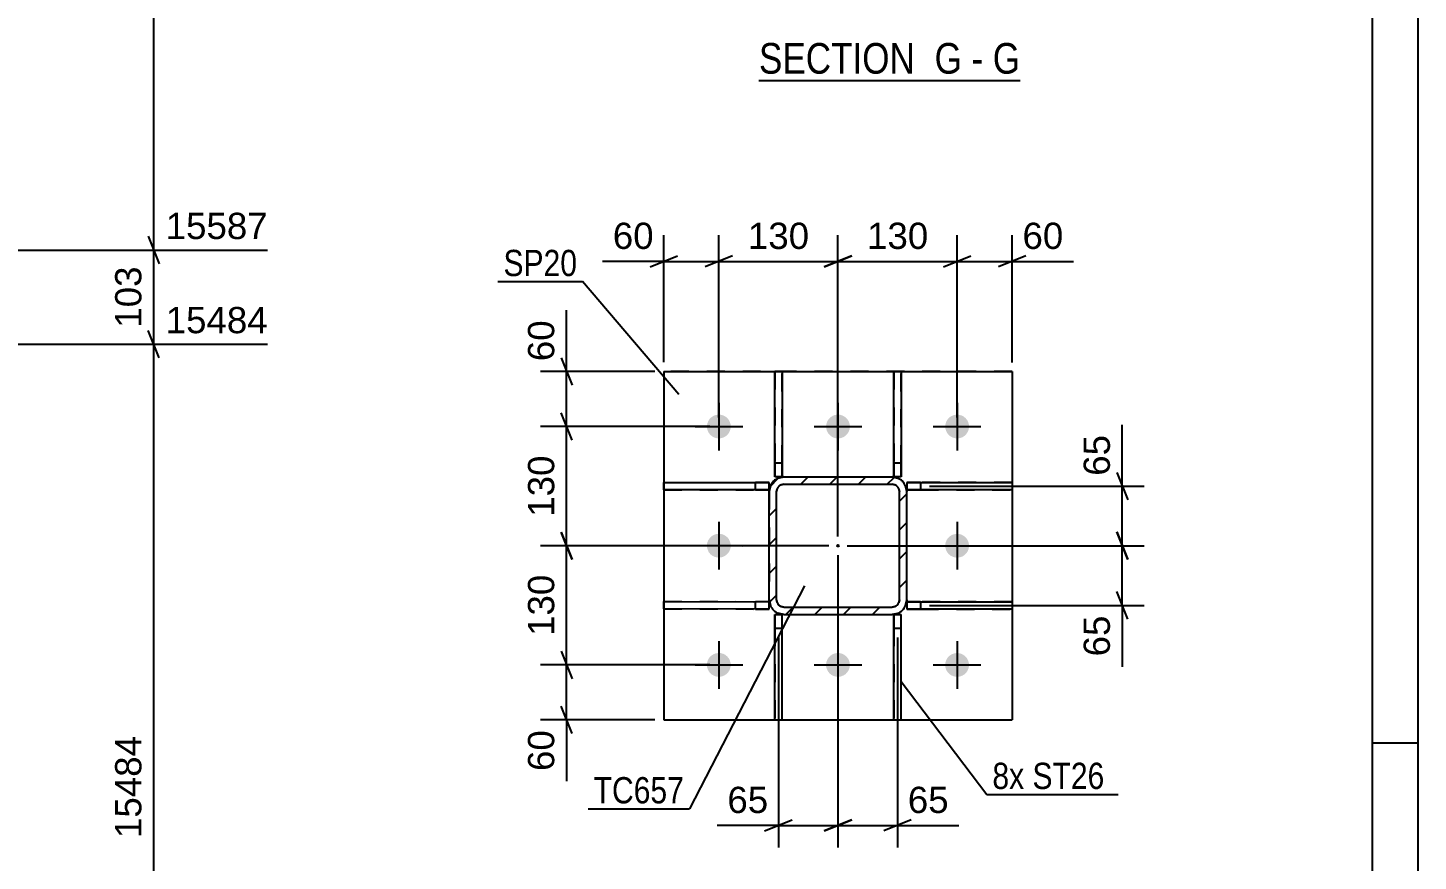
# Model space of a CAD drawing. Header units: millimetres. Extents: x -213 to 628, y -245 to 349.
# Drawn here: x 476.3 to 628, y 40.2 to 131.1 of the extents above; entities that cross this region are included whole.
import ezdxf

# ---------------------------------------------------------------- set-up
doc = ezdxf.new("R2010")
doc.units = ezdxf.units.MM
doc.linetypes.add('DXK_LINE_DOT2', pattern=[3.9198, 1.9599, -1.9599])
doc.linetypes.add('DXK_LINE_DOT3', pattern=[5.9187, 2.979, -0.9799, 0.9799, -0.9799])
doc.styles.add('Arial', font='arial.ttf', dxfattribs={"height": 0.2})
doc.styles.add('Arial Narrow', font='ARIALN.TTF', dxfattribs={"height": 0.2})

# ---------------------------------------------------------------- blocks, each defined once
blk = doc.blocks.new('Unknown-339279055-1134')
at = {"color": 5, "linetype": 'Continuous'}
for p, q in [((627.99, -244.93), (627.99, 349.07)), ((622.99, -239.93), (622.99, 344.07)), ((627.99, 53.07), (622.99, 53.07))]:
    blk.add_line(p, q, dxfattribs=at)
blk = doc.blocks.new('Unknown-339279055-24 - 26153')
at = {"color": 6, "linetype": 'Continuous'}
blk.add_line((556.06, 125.36), (584.56, 125.36), dxfattribs=at)
at = {"color": 0, "linetype": 'Continuous'}
for points in [[(574.17, 126.11), (574.17, 129.61), (556.06, 129.61), (556.06, 126.11)], [(578.2, 126.11), (578.2, 129.61), (575.22, 129.61), (575.22, 126.11)], [(580.52, 126.11), (580.52, 129.61), (579.25, 129.61), (579.25, 126.11)], [(584.56, 126.11), (584.56, 129.61), (581.57, 129.61), (581.57, 126.11)]]:
    blk.add_wipeout(points, dxfattribs=at)
at = {"color": 7, "linetype": 'Continuous', "style": 'Arial Narrow'}
for s, p in [('SECTION ', (556.06, 126.11)), ('G', (575.22, 126.11)), ('G', (581.57, 126.11)), ('-', (579.25, 126.11))]:
    blk.add_text(s, height=3.34, dxfattribs=at).set_placement(p)
blk = doc.blocks.new('Part-339279055-26625 - 26535')
at = {"color": 2, "linetype": 'Continuous'}
for p, q in [((557.78, 55.62), (557.78, 67.12)), ((557.78, 67.12), (558.58, 67.12)), ((557.78, 67.12), (558.58, 67.12)), ((558.58, 55.62), (558.58, 67.12)), ((557.78, 55.62), (558.58, 55.62))]:
    blk.add_line(p, q, dxfattribs=at)
at = {"color": 7, "linetype": 'DXK_LINE_DOT2'}
for p, q in [((557.78, 67.12), (557.78, 67.12)), ((557.78, 67.12), (557.78, 65.62)), ((558.58, 67.12), (558.58, 67.12)), ((558.58, 65.62), (558.58, 67.12)), ((557.78, 65.62), (557.78, 55.62)), ((557.78, 65.62), (558.58, 65.62)), ((558.58, 55.62), (558.58, 65.62))]:
    blk.add_line(p, q, dxfattribs=at)
blk = doc.blocks.new('Part-339279055-26627 - 26535')
at = {"color": 2, "linetype": 'Continuous'}
for p, q in [((558.58, 93.62), (557.78, 93.62)), ((557.78, 82.12), (557.78, 93.62)), ((558.58, 93.62), (558.58, 82.12)), ((558.58, 82.12), (557.78, 82.12))]:
    blk.add_line(p, q, dxfattribs=at)
at = {"color": 7, "linetype": 'DXK_LINE_DOT2'}
for p, q in [((557.78, 93.62), (557.78, 83.62)), ((558.58, 83.62), (558.58, 93.62)), ((558.58, 83.62), (557.78, 83.62)), ((557.78, 83.62), (557.78, 82.12)), ((558.58, 82.12), (558.58, 83.62)), ((558.58, 82.12), (557.78, 82.12)), ((557.78, 82.12), (557.78, 82.12)), ((558.58, 82.12), (558.58, 82.12))]:
    blk.add_line(p, q, dxfattribs=at)
blk = doc.blocks.new('Part-339279055-26538 - 26535')
at = {"linetype": 'Continuous'}
h = blk.add_hatch(dxfattribs=at)
h.set_pattern_fill('', scale=0.7, style=0, pattern_type=0)
h.set_pattern_definition([(45, (558.1693, 82.0003), (-1.57154, 1.57154), [])])
h.paths.add_polyline_path([(558.78, 82.12), (558.17, 82), (557.65, 81.65), (557.3, 81.13), (557.18, 80.52), (557.18, 68.72), (557.3, 68.11), (557.65, 67.59), (558.17, 67.24), (558.78, 67.12), (570.58, 67.12), (571.19, 67.24), (571.71, 67.59), (572.06, 68.11), (572.18, 68.72), (572.18, 80.52), (572.06, 81.13), (571.71, 81.65), (571.19, 82), (570.58, 82.12)])
h.paths.add_polyline_path([(570.58, 81.32), (570.89, 81.26), (571.15, 81.09), (571.32, 80.83), (571.38, 80.52), (571.38, 68.72), (571.32, 68.41), (571.14, 68.15), (570.89, 67.98), (570.58, 67.92), (558.78, 67.92), (558.47, 67.98), (558.21, 68.16), (558.04, 68.42), (557.98, 68.72), (557.98, 80.52), (558.04, 80.83), (558.22, 81.09), (558.48, 81.26), (558.78, 81.32)])
blk.add_hatch(color=246, dxfattribs=at).paths.add_polyline_path([(564.68, 74.52, -1), (564.68, 74.72, -1)])
at = {"color": 2, "linetype": 'Continuous'}
for p, q in [((558.17, 82), (558.78, 82.12)), ((558.78, 82.12), (558.17, 82)), ((558.78, 82.12), (570.58, 82.12)), ((558.78, 82.12), (570.58, 82.12)), ((571.19, 82), (570.58, 82.12)), ((570.59, 82.12), (571.19, 82)), ((557.18, 80.52), (557.3, 81.14)), ((557.3, 81.13), (557.18, 80.52)), ((557.18, 68.72), (557.18, 80.52)), ((557.98, 80.52), (558.04, 80.83)), ((557.98, 68.72), (557.98, 80.52)), ((558.48, 81.26), (558.78, 81.32)), ((558.78, 81.32), (570.58, 81.32)), ((570.59, 81.32), (570.58, 81.32)), ((570.58, 81.32), (570.89, 81.26)), ((571.32, 80.83), (571.38, 80.52)), ((571.38, 68.72), (571.38, 80.52)), ((572.18, 80.52), (572.06, 81.13)), ((572.18, 68.72), (572.18, 80.52)), ((557.18, 68.72), (557.3, 68.11)), ((558.04, 68.42), (557.98, 68.72)), ((571.32, 68.42), (571.38, 68.72)), ((571.38, 68.72), (571.32, 68.41)), ((572.06, 68.11), (572.18, 68.72)), ((558.17, 67.24), (558.78, 67.12)), ((558.47, 67.98), (558.78, 67.92)), ((558.78, 67.92), (558.47, 67.98)), ((558.78, 67.92), (570.58, 67.92)), ((558.78, 67.92), (570.58, 67.92)), ((558.78, 67.12), (570.58, 67.12)), ((570.58, 67.92), (570.88, 67.98)), ((570.89, 67.98), (570.58, 67.92)), ((570.58, 67.12), (571.19, 67.24))]:
    blk.add_line(p, q, dxfattribs=at)
at = {"color": 7, "linetype": 'DXK_LINE_DOT2'}
for p, q in [((558.78, 82.12), (558.78, 82.12)), ((570.58, 82.12), (570.58, 82.12)), ((570.58, 82.12), (570.59, 82.12)), ((571.19, 82), (571.19, 82)), ((557.18, 80.52), (557.18, 68.72)), ((557.18, 80.52), (557.18, 80.52)), ((557.3, 81.13), (557.3, 81.14)), ((558.04, 80.83), (557.98, 80.52)), ((557.98, 80.52), (557.98, 80.52)), ((557.98, 68.72), (557.98, 80.52)), ((558.04, 80.83), (558.04, 80.83)), ((558.78, 81.32), (558.47, 81.26)), ((558.78, 81.32), (558.78, 81.32)), ((558.78, 81.32), (570.58, 81.32)), ((570.58, 81.32), (570.58, 81.32)), ((570.89, 81.26), (570.59, 81.32)), ((571.38, 80.52), (571.32, 80.83)), ((571.38, 80.52), (571.38, 80.52)), ((571.38, 68.72), (571.38, 80.52)), ((572.06, 81.13), (572.18, 80.52)), ((572.18, 68.72), (572.18, 80.52)), ((572.18, 80.52), (572.18, 80.52)), ((557.18, 68.72), (557.18, 68.72)), ((557.3, 68.11), (557.18, 68.72)), ((557.98, 68.72), (557.98, 68.72)), ((557.98, 68.72), (558.04, 68.42)), ((571.32, 68.41), (571.32, 68.42)), ((571.38, 68.72), (571.38, 68.72)), ((572.18, 68.72), (572.06, 68.11)), ((572.18, 68.72), (572.18, 68.72)), ((558.78, 67.12), (558.17, 67.25)), ((558.47, 67.98), (558.47, 67.98)), ((558.78, 67.92), (558.78, 67.92)), ((558.78, 67.12), (570.58, 67.12)), ((558.78, 67.12), (558.78, 67.12)), ((570.58, 67.92), (570.58, 67.92)), ((571.19, 67.24), (570.58, 67.12)), ((570.58, 67.12), (570.58, 67.12))]:
    blk.add_line(p, q, dxfattribs=at)
at = {"color": 7, "linetype": 'DXK_LINE_DOT3'}
blk.add_line((564.68, 74.62), (564.68, 74.62), dxfattribs=at)
at = {"color": 246, "linetype": 'DXK_LINE_DOT2'}
blk.add_line((564.68, 74.62), (564.68, 74.62), dxfattribs=at)
at = {"color": 246, "linetype": 'Continuous'}
blk.add_circle((564.68, 74.62), 0.1, dxfattribs=at)
at = {"color": 2, "linetype": 'Continuous'}
for centre, radius, start, end in [((558.78, 80.52), 1.6, 112.6336, 157.4901), ((558.78, 80.52), 1.6, 112.4901, 157.4901), ((570.58, 80.52), 1.6, 22.4901, 67.4901), ((558.78, 80.52), 0.8, 112.4901, 157.4901), ((570.58, 80.52), 0.8, 22.4901, 67.4901), ((558.78, 68.72), 0.8, 202.4901, 247.4901), ((570.58, 68.72), 0.8, 292.4901, 337.4901), ((570.58, 68.72), 0.8, 292.4901, 337.4901), ((558.78, 68.72), 1.6, 202.4901, 247.4901), ((570.58, 68.72), 1.6, 292.4901, 337.4901)]:
    blk.add_arc(centre, radius, start, end, dxfattribs=at)
at = {"color": 7, "linetype": 'DXK_LINE_DOT2'}
for centre, radius, start, end in [((558.78, 80.52), 1.6, 112.4899, 112.6334), ((570.58, 80.52), 1.6, 22.4901, 67.4901), ((558.78, 80.52), 0.8, 112.4901, 157.4901), ((570.58, 80.52), 0.8, 22.4901, 67.4901), ((558.78, 68.72), 0.8, 202.4901, 247.4901), ((558.78, 68.72), 1.6, 202.4901, 247.4901), ((570.58, 68.72), 1.6, 292.4901, 337.4901)]:
    blk.add_arc(centre, radius, start, end, dxfattribs=at)
blk = doc.blocks.new('Part-339279055-26590 - 26535')
at = {"color": 2, "linetype": 'Continuous'}
for p, q in [((545.68, 93.63), (545.68, 93.63)), ((545.68, 93.63), (583.68, 93.62)), ((545.68, 93.63), (545.68, 55.63)), ((583.68, 93.62), (583.68, 93.62)), ((583.68, 93.62), (583.68, 55.62)), ((545.68, 55.63), (545.68, 55.63)), ((545.68, 55.63), (583.68, 55.62)), ((583.68, 55.62), (583.68, 55.62))]:
    blk.add_line(p, q, dxfattribs=at)
at = {"color": 7, "linetype": 'DXK_LINE_DOT2'}
for p, q in [((583.68, 93.62), (545.68, 93.63)), ((545.68, 93.63), (545.68, 55.63)), ((583.68, 93.62), (583.68, 55.62)), ((545.68, 55.63), (583.68, 55.62))]:
    blk.add_line(p, q, dxfattribs=at)
blk = doc.blocks.new('Part-339279055-26624 - 26535')
at = {"color": 2, "linetype": 'Continuous'}
for p, q in [((570.78, 55.62), (570.78, 67.12)), ((570.78, 67.12), (571.58, 67.12)), ((571.58, 55.62), (571.58, 67.12)), ((570.78, 55.62), (571.58, 55.62))]:
    blk.add_line(p, q, dxfattribs=at)
at = {"color": 7, "linetype": 'DXK_LINE_DOT2'}
for p, q in [((570.78, 67.12), (570.78, 67.12)), ((570.78, 67.12), (570.78, 65.62)), ((570.78, 67.12), (571.58, 67.12)), ((571.58, 67.12), (571.58, 67.12)), ((571.58, 65.62), (571.58, 67.12)), ((570.78, 65.62), (570.78, 55.62)), ((570.78, 65.62), (571.58, 65.62)), ((571.58, 55.62), (571.58, 65.62))]:
    blk.add_line(p, q, dxfattribs=at)
blk = doc.blocks.new('Part-339279055-26626 - 26535')
at = {"color": 2, "linetype": 'Continuous'}
for p, q in [((571.58, 93.62), (570.78, 93.62)), ((570.78, 82.12), (570.78, 93.62)), ((571.58, 93.62), (571.58, 82.12))]:
    blk.add_line(p, q, dxfattribs=at)
at = {"color": 7, "linetype": 'DXK_LINE_DOT2'}
for p, q in [((570.78, 93.62), (570.78, 83.62)), ((571.58, 83.62), (571.58, 93.62)), ((571.58, 83.62), (570.78, 83.62)), ((570.78, 83.62), (570.78, 82.12)), ((571.58, 82.12), (571.58, 83.62)), ((571.58, 82.12), (570.78, 82.12)), ((571.58, 82.12), (570.78, 82.12)), ((570.78, 82.12), (570.78, 82.12)), ((571.58, 82.12), (571.58, 82.12))]:
    blk.add_line(p, q, dxfattribs=at)
blk = doc.blocks.new('Part-339279055-26628 - 26535')
at = {"color": 2, "linetype": 'Continuous'}
for p, q in [((573.68, 68.52), (572.18, 68.52)), ((572.18, 68.52), (583.68, 68.52)), ((572.18, 68.52), (572.18, 67.72)), ((583.68, 68.52), (583.68, 67.72)), ((583.68, 67.72), (572.18, 67.72))]:
    blk.add_line(p, q, dxfattribs=at)
at = {"color": 7, "linetype": 'DXK_LINE_DOT2'}
for p, q in [((572.18, 68.52), (572.18, 68.52)), ((572.18, 68.52), (572.18, 67.72)), ((583.68, 68.52), (573.68, 68.52)), ((573.68, 68.52), (573.68, 67.72)), ((572.18, 67.72), (573.68, 67.72)), ((572.18, 67.72), (572.18, 67.72)), ((573.68, 67.72), (583.68, 67.72))]:
    blk.add_line(p, q, dxfattribs=at)
blk = doc.blocks.new('Part-339279055-26629 - 26535')
at = {"color": 2, "linetype": 'Continuous'}
for p, q in [((573.68, 81.52), (572.18, 81.52)), ((572.18, 81.52), (583.68, 81.52)), ((572.18, 81.52), (572.18, 80.72)), ((583.68, 80.72), (572.18, 80.72)), ((583.68, 81.52), (583.68, 80.72))]:
    blk.add_line(p, q, dxfattribs=at)
at = {"color": 7, "linetype": 'DXK_LINE_DOT2'}
for p, q in [((572.18, 81.52), (572.18, 81.52)), ((572.18, 81.52), (572.18, 80.72)), ((572.18, 80.72), (573.68, 80.72)), ((572.18, 80.72), (572.18, 80.72)), ((583.68, 81.52), (573.68, 81.52)), ((573.68, 81.52), (573.68, 80.72)), ((573.68, 80.72), (583.68, 80.72))]:
    blk.add_line(p, q, dxfattribs=at)
blk = doc.blocks.new('Part-339279055-26630 - 26535')
at = {"color": 2, "linetype": 'Continuous'}
for p, q in [((545.68, 67.73), (545.68, 68.53)), ((545.68, 68.53), (557.18, 68.52)), ((557.18, 68.52), (555.68, 68.52)), ((557.18, 67.72), (557.18, 68.52)), ((557.18, 67.72), (545.68, 67.73))]:
    blk.add_line(p, q, dxfattribs=at)
at = {"color": 7, "linetype": 'DXK_LINE_DOT2'}
for p, q in [((545.68, 68.53), (555.68, 68.52)), ((555.68, 67.72), (555.68, 68.52)), ((557.18, 67.72), (557.18, 68.52)), ((557.18, 68.52), (557.18, 68.52)), ((545.68, 67.73), (555.68, 67.72)), ((555.68, 67.72), (557.18, 67.72)), ((557.18, 67.72), (557.18, 67.72))]:
    blk.add_line(p, q, dxfattribs=at)
blk = doc.blocks.new('Part-339279055-26631 - 26535')
at = {"color": 2, "linetype": 'Continuous'}
for p, q in [((545.68, 80.73), (545.68, 81.53)), ((545.68, 81.53), (557.18, 81.52)), ((557.18, 80.72), (545.68, 80.73)), ((557.18, 81.52), (555.68, 81.52)), ((557.18, 80.72), (557.18, 81.52))]:
    blk.add_line(p, q, dxfattribs=at)
at = {"color": 7, "linetype": 'DXK_LINE_DOT2'}
for p, q in [((545.68, 81.53), (555.68, 81.52)), ((545.68, 80.73), (555.68, 80.72)), ((555.68, 80.72), (555.68, 81.52)), ((555.68, 80.72), (557.18, 80.72)), ((557.18, 80.72), (557.18, 81.52)), ((557.18, 81.52), (557.18, 81.52)), ((557.18, 80.72), (557.18, 80.72))]:
    blk.add_line(p, q, dxfattribs=at)
blk = doc.blocks.new('Bolt-339279055-26654 - 26535')
at = {"linetype": 'Continuous'}
for points in [[(551.09, 88.78), (551.34, 88.88), (551.61, 88.92), (551.88, 88.91), (552.14, 88.84), (552.39, 88.72), (552.6, 88.55), (552.77, 88.34), (552.89, 88.09), (552.97, 87.83), (552.98, 87.56), (552.94, 87.29), (552.84, 87.04), (552.69, 86.81), (552.5, 86.62), (552.28, 86.47), (552.02, 86.37), (551.75, 86.33), (551.48, 86.34), (551.22, 86.41), (550.98, 86.53), (550.77, 86.7), (550.59, 86.91), (550.47, 87.16), (550.4, 87.42), (550.38, 87.69), (550.43, 87.96), (550.52, 88.21), (550.67, 88.44), (550.86, 88.63)], [(564.09, 88.78), (564.34, 88.88), (564.61, 88.92), (564.88, 88.91), (565.14, 88.84), (565.39, 88.71), (565.6, 88.54), (565.77, 88.33), (565.89, 88.09), (565.97, 87.83), (565.98, 87.56), (565.94, 87.29), (565.84, 87.04), (565.69, 86.81), (565.5, 86.61), (565.28, 86.47), (565.02, 86.37), (564.75, 86.32), (564.48, 86.34), (564.22, 86.41), (563.98, 86.53), (563.77, 86.7), (563.59, 86.91), (563.47, 87.15), (563.4, 87.42), (563.38, 87.69), (563.43, 87.95), (563.52, 88.21), (563.67, 88.44), (563.86, 88.63)], [(577.09, 88.78), (577.34, 88.87), (577.61, 88.92), (577.88, 88.9), (578.14, 88.84), (578.39, 88.71), (578.6, 88.54), (578.77, 88.33), (578.89, 88.09), (578.97, 87.83), (578.98, 87.56), (578.94, 87.29), (578.84, 87.03), (578.69, 86.81), (578.5, 86.61), (578.28, 86.46), (578.02, 86.37), (577.75, 86.32), (577.48, 86.34), (577.22, 86.41), (576.98, 86.53), (576.77, 86.7), (576.59, 86.91), (576.47, 87.15), (576.4, 87.41), (576.38, 87.68), (576.43, 87.95), (576.52, 88.21), (576.67, 88.44), (576.86, 88.63)], [(551.09, 75.78), (551.34, 75.88), (551.61, 75.92), (551.88, 75.91), (552.14, 75.84), (552.38, 75.72), (552.6, 75.55), (552.77, 75.34), (552.89, 75.09), (552.96, 74.83), (552.98, 74.56), (552.94, 74.29), (552.84, 74.04), (552.69, 73.81), (552.5, 73.62), (552.27, 73.47), (552.02, 73.37), (551.75, 73.33), (551.48, 73.34), (551.22, 73.41), (550.97, 73.53), (550.76, 73.7), (550.59, 73.91), (550.47, 74.16), (550.4, 74.42), (550.38, 74.69), (550.42, 74.96), (550.52, 75.21), (550.67, 75.44), (550.86, 75.63)], [(577.09, 75.78), (577.34, 75.87), (577.61, 75.92), (577.88, 75.9), (578.14, 75.84), (578.38, 75.71), (578.6, 75.54), (578.77, 75.33), (578.89, 75.09), (578.96, 74.83), (578.98, 74.56), (578.94, 74.29), (578.84, 74.03), (578.69, 73.81), (578.5, 73.61), (578.27, 73.46), (578.02, 73.37), (577.75, 73.32), (577.48, 73.34), (577.22, 73.41), (576.97, 73.53), (576.76, 73.7), (576.59, 73.91), (576.47, 74.15), (576.4, 74.41), (576.38, 74.68), (576.42, 74.95), (576.52, 75.21), (576.67, 75.44), (576.86, 75.63)], [(551.08, 62.78), (551.34, 62.88), (551.61, 62.92), (551.88, 62.91), (552.14, 62.84), (552.38, 62.72), (552.59, 62.55), (552.77, 62.34), (552.89, 62.09), (552.96, 61.83), (552.98, 61.56), (552.93, 61.29), (552.84, 61.04), (552.69, 60.81), (552.5, 60.62), (552.27, 60.47), (552.02, 60.37), (551.75, 60.33), (551.48, 60.34), (551.22, 60.41), (550.97, 60.53), (550.76, 60.7), (550.59, 60.91), (550.47, 61.16), (550.39, 61.42), (550.38, 61.69), (550.42, 61.96), (550.52, 62.21), (550.66, 62.44), (550.86, 62.63)], [(564.08, 62.78), (564.34, 62.88), (564.61, 62.92), (564.88, 62.91), (565.14, 62.84), (565.38, 62.71), (565.59, 62.54), (565.77, 62.33), (565.89, 62.09), (565.96, 61.83), (565.98, 61.56), (565.93, 61.29), (565.84, 61.04), (565.69, 60.81), (565.5, 60.61), (565.27, 60.47), (565.02, 60.37), (564.75, 60.32), (564.48, 60.34), (564.22, 60.41), (563.97, 60.53), (563.76, 60.7), (563.59, 60.91), (563.47, 61.15), (563.39, 61.42), (563.38, 61.69), (563.42, 61.95), (563.52, 62.21), (563.66, 62.44), (563.86, 62.63)], [(577.08, 62.78), (577.34, 62.87), (577.61, 62.92), (577.88, 62.9), (578.14, 62.84), (578.38, 62.71), (578.59, 62.54), (578.77, 62.33), (578.89, 62.09), (578.96, 61.83), (578.98, 61.56), (578.93, 61.29), (578.84, 61.03), (578.69, 60.81), (578.5, 60.61), (578.27, 60.46), (578.02, 60.37), (577.75, 60.32), (577.48, 60.34), (577.22, 60.41), (576.97, 60.53), (576.76, 60.7), (576.59, 60.91), (576.47, 61.15), (576.39, 61.41), (576.38, 61.68), (576.42, 61.95), (576.52, 62.21), (576.66, 62.44), (576.86, 62.63)]]:
    blk.add_hatch(color=1, dxfattribs=at).paths.add_polyline_path(points)
at = {"color": 1, "linetype": 'Continuous'}
for p, q in [((551.68, 90.22), (551.68, 85.02)), ((564.68, 90.22), (564.68, 85.02)), ((577.68, 90.22), (577.68, 85.02)), ((549.08, 87.63), (554.28, 87.62)), ((562.08, 87.62), (567.28, 87.62)), ((575.08, 87.62), (580.28, 87.62)), ((551.68, 77.22), (551.68, 72.02)), ((577.68, 77.22), (577.68, 72.02)), ((549.08, 74.63), (554.28, 74.62)), ((575.08, 74.62), (580.28, 74.62)), ((551.68, 64.22), (551.68, 59.02)), ((564.68, 64.22), (564.68, 59.02)), ((577.68, 64.22), (577.68, 59.02)), ((549.08, 61.63), (554.28, 61.62)), ((562.08, 61.62), (567.28, 61.62)), ((575.08, 61.62), (580.28, 61.62))]:
    blk.add_line(p, q, dxfattribs=at)
blk = doc.blocks.new('StraightDimension-339279055-23275 - 2113')
at = {"color": 7, "linetype": 'Continuous'}
for p, q in [((490.62, 95.1), (489.42, 98.1)), ((421.38, 96.6), (502.44, 96.6)), ((490.02, 0), (490.02, 96.6)), ((489.42, 1.5), (490.62, -1.5)), ((428.19, 0), (493.54, 0))]:
    blk.add_line(p, q, dxfattribs=at)
at = {"color": 0, "linetype": 'Continuous'}
for points in [[(503.04, 97.2), (503.04, 101.4), (490.72, 101.4), (490.72, 97.2)], [(494.14, 0.6), (494.14, 4.8), (490.72, 4.8), (490.72, 0.6)]]:
    blk.add_wipeout(points, dxfattribs=at)
at = {"color": 0}
blk.add_wipeout([(489.27, 54.46), (485.07, 54.46), (485.07, 42.14), (489.27, 42.14)], dxfattribs=at)
at = {"color": 3, "linetype": 'Continuous', "style": 'Arial'}
for s, height, p in [('15484', 2.865, (491.32, 97.8)), ('0', 2.87, (491.32, 1.2))]:
    blk.add_text(s, height=height, dxfattribs=at).set_placement(p)
at = {"color": 3, "style": 'Arial'}
blk.add_text('15484', height=2.865, rotation=90.0002, dxfattribs=at).set_placement((488.67, 42.74))
blk = doc.blocks.new('StraightDimension-339279055-23274 - 2113')
at = {"color": 7, "linetype": 'Continuous'}
for p, q in [((489.42, 108.37), (490.62, 105.37)), ((393.19, 106.87), (502.44, 106.87)), ((490.02, 96.6), (490.02, 106.87)), ((490.62, 95.1), (489.42, 98.1)), ((421.38, 96.6), (502.44, 96.6))]:
    blk.add_line(p, q, dxfattribs=at)
at = {"color": 0, "linetype": 'Continuous'}
blk.add_wipeout([(503.04, 107.47), (503.04, 111.67), (490.72, 111.67), (490.72, 107.47)], dxfattribs=at)
at = {"color": 0}
blk.add_wipeout([(489.27, 105.67), (485.07, 105.67), (485.07, 97.8), (489.27, 97.8)], dxfattribs=at)
at = {"color": 3, "linetype": 'Continuous', "style": 'Arial'}
blk.add_text('15587', height=2.865, dxfattribs=at).set_placement((491.32, 108.07))
at = {"color": 3, "style": 'Arial'}
blk.add_text('103', height=2.865, rotation=90.0002, dxfattribs=at).set_placement((488.67, 98.4))
blk = doc.blocks.new('StraightDimension-339279055-23273 - 2113')
at = {"color": 7, "linetype": 'Continuous'}
for p, q in [((490.62, 212.6), (489.42, 215.6)), ((449.57, 214.1), (502.44, 214.1)), ((490.02, 106.87), (490.02, 214.1)), ((489.42, 108.37), (490.62, 105.37)), ((393.19, 106.87), (502.44, 106.87))]:
    blk.add_line(p, q, dxfattribs=at)
at = {"color": 0, "linetype": 'Continuous'}
blk.add_wipeout([(503.04, 214.7), (503.04, 218.9), (490.72, 218.9), (490.72, 214.7)], dxfattribs=at)
at = {"color": 0}
blk.add_wipeout([(489.27, 165.53), (485.07, 165.53), (485.07, 155.44), (489.27, 155.44)], dxfattribs=at)
at = {"color": 3, "linetype": 'Continuous', "style": 'Arial'}
blk.add_text('18707', height=2.865, dxfattribs=at).set_placement((491.32, 215.3))
at = {"color": 3, "style": 'Arial'}
blk.add_text('3120', height=2.865, rotation=90.0002, dxfattribs=at).set_placement((488.67, 156.04))
blk = doc.blocks.new('StraightDimension-339279055-27253 - 26535')
at = {"color": 7, "linetype": 'Continuous'}
for p, q in [((564.68, 73.61), (564.68, 41.72)), ((558.18, 64.62), (558.18, 41.72)), ((556.68, 43.52), (559.68, 44.72)), ((558.18, 44.12), (564.68, 44.12)), ((566.18, 44.72), (563.18, 43.52))]:
    blk.add_line(p, q, dxfattribs=at)
at = {"color": 0}
blk.add_wipeout([(557.65, 44.87), (557.65, 49.07), (552.01, 49.07), (552.01, 44.87)], dxfattribs=at)
at = {"color": 7, "linetype": 'Continuous'}
blk.add_line((558.18, 44.12), (551.48, 44.12), dxfattribs=at)
blk.add_line((558.18, 44.12), (551.48, 44.12), dxfattribs=at)
at = {"color": 3, "style": 'Arial'}
blk.add_text('65', height=2.865, dxfattribs=at).set_placement((552.61, 45.47))
blk = doc.blocks.new('StraightDimension-339279055-27169 - 26535')
at = {"color": 7, "linetype": 'Continuous'}
for p, q in [((577.68, 88.62), (577.68, 108.49)), ((583.68, 94.62), (583.68, 108.49)), ((576.18, 105.04), (579.18, 106.24)), ((585.18, 106.24), (582.18, 105.04)), ((577.68, 105.64), (583.68, 105.64))]:
    blk.add_line(p, q, dxfattribs=at)
at = {"color": 0}
blk.add_wipeout([(589.85, 106.39), (589.85, 110.59), (584.21, 110.59), (584.21, 106.39)], dxfattribs=at)
at = {"color": 7, "linetype": 'Continuous'}
blk.add_line((583.68, 105.64), (590.38, 105.64), dxfattribs=at)
blk.add_line((583.68, 105.64), (590.38, 105.64), dxfattribs=at)
at = {"color": 3, "style": 'Arial'}
blk.add_text('60', height=2.865, dxfattribs=at).set_placement((584.81, 106.99))
blk = doc.blocks.new('StraightDimension-339279055-27172 - 26535')
at = {"color": 7, "linetype": 'Continuous'}
for p, q in [((545.68, 94.63), (545.68, 108.49)), ((551.68, 88.62), (551.68, 108.49)), ((544.18, 105.04), (547.18, 106.24)), ((553.18, 106.24), (550.18, 105.04)), ((545.68, 105.64), (551.68, 105.64))]:
    blk.add_line(p, q, dxfattribs=at)
at = {"color": 0}
blk.add_wipeout([(545.16, 106.39), (545.16, 110.59), (539.51, 110.59), (539.51, 106.39)], dxfattribs=at)
at = {"color": 7, "linetype": 'Continuous'}
blk.add_line((545.68, 105.64), (538.99, 105.64), dxfattribs=at)
blk.add_line((545.68, 105.64), (538.99, 105.64), dxfattribs=at)
at = {"color": 3, "style": 'Arial'}
blk.add_text('60', height=2.865, dxfattribs=at).set_placement((540.11, 106.99))
blk = doc.blocks.new('StraightDimension-339279055-27171 - 26535')
at = {"color": 7, "linetype": 'Continuous'}
for p, q in [((551.68, 88.62), (551.68, 108.49)), ((564.68, 75.61), (564.68, 108.49)), ((553.18, 106.24), (550.18, 105.04)), ((563.18, 105.04), (566.18, 106.24)), ((551.68, 105.64), (564.68, 105.64))]:
    blk.add_line(p, q, dxfattribs=at)
at = {"color": 0}
blk.add_wipeout([(562.12, 106.39), (562.12, 110.59), (554.25, 110.59), (554.25, 106.39)], dxfattribs=at)
at = {"color": 3, "style": 'Arial'}
blk.add_text('130', height=2.865, dxfattribs=at).set_placement((554.85, 106.99))
blk = doc.blocks.new('StraightDimension-339279055-27170 - 26535')
at = {"color": 7, "linetype": 'Continuous'}
for p, q in [((564.68, 75.61), (564.68, 108.49)), ((577.68, 88.62), (577.68, 108.49)), ((566.18, 106.24), (563.18, 105.04)), ((576.18, 105.04), (579.18, 106.24)), ((564.68, 105.64), (577.68, 105.64))]:
    blk.add_line(p, q, dxfattribs=at)
at = {"color": 0}
blk.add_wipeout([(575.12, 106.39), (575.12, 110.59), (567.25, 110.59), (567.25, 106.39)], dxfattribs=at)
at = {"color": 3, "style": 'Arial'}
blk.add_text('130', height=2.865, dxfattribs=at).set_placement((567.85, 106.99))
blk = doc.blocks.new('StraightDimension-339279055-27206 - 26535')
at = {"color": 7, "linetype": 'Continuous'}
for p, q in [((595.1, 82.62), (596.3, 79.62)), ((574.68, 81.12), (598.1, 81.12)), ((595.7, 74.62), (595.7, 81.12)), ((596.3, 73.12), (595.1, 76.12)), ((565.68, 74.62), (598.1, 74.62))]:
    blk.add_line(p, q, dxfattribs=at)
at = {"color": 0}
blk.add_wipeout([(594.95, 87.29), (590.75, 87.29), (590.75, 81.65), (594.95, 81.65)], dxfattribs=at)
at = {"color": 7, "linetype": 'Continuous'}
blk.add_line((595.7, 81.12), (595.7, 87.82), dxfattribs=at)
blk.add_line((595.7, 81.12), (595.7, 87.82), dxfattribs=at)
at = {"color": 3, "style": 'Arial'}
blk.add_text('65', height=2.865, rotation=90.0002, dxfattribs=at).set_placement((594.35, 82.25))
blk = doc.blocks.new('StraightDimension-339279055-27207 - 26535')
at = {"color": 7, "linetype": 'Continuous'}
for p, q in [((595.1, 76.12), (596.3, 73.12)), ((565.68, 74.62), (598.1, 74.62)), ((595.7, 68.12), (595.7, 74.62)), ((596.3, 66.62), (595.1, 69.62)), ((574.68, 68.12), (598.1, 68.12))]:
    blk.add_line(p, q, dxfattribs=at)
at = {"color": 0}
blk.add_wipeout([(594.95, 67.6), (590.75, 67.6), (590.75, 61.95), (594.95, 61.95)], dxfattribs=at)
at = {"color": 7, "linetype": 'Continuous'}
blk.add_line((595.7, 68.12), (595.7, 61.42), dxfattribs=at)
blk.add_line((595.7, 68.12), (595.7, 61.42), dxfattribs=at)
at = {"color": 3, "style": 'Arial'}
blk.add_text('65', height=2.865, rotation=90.0002, dxfattribs=at).set_placement((594.35, 62.55))
blk = doc.blocks.new('StraightDimension-339279055-27215 - 26535')
at = {"color": 7, "linetype": 'Continuous'}
for p, q in [((534.47, 95.13), (535.67, 92.13)), ((544.68, 93.63), (532.22, 93.63)), ((535.07, 87.62), (535.07, 93.63)), ((535.67, 86.12), (534.47, 89.12)), ((550.68, 87.62), (532.22, 87.62))]:
    blk.add_line(p, q, dxfattribs=at)
at = {"color": 0}
blk.add_wipeout([(534.32, 99.8), (530.12, 99.8), (530.12, 94.15), (534.32, 94.15)], dxfattribs=at)
at = {"color": 7, "linetype": 'Continuous'}
blk.add_line((535.07, 93.63), (535.07, 100.32), dxfattribs=at)
blk.add_line((535.07, 93.63), (535.07, 100.32), dxfattribs=at)
at = {"color": 3, "style": 'Arial'}
blk.add_text('60', height=2.865, rotation=90.0002, dxfattribs=at).set_placement((533.72, 94.75))
blk = doc.blocks.new('StraightDimension-339279055-27216 - 26535')
at = {"color": 7, "linetype": 'Continuous'}
for p, q in [((535.67, 86.12), (534.47, 89.12)), ((550.68, 87.62), (532.22, 87.62)), ((535.07, 74.61), (535.07, 87.62)), ((534.47, 76.11), (535.67, 73.11)), ((563.68, 74.61), (532.22, 74.61))]:
    blk.add_line(p, q, dxfattribs=at)
at = {"color": 0}
blk.add_wipeout([(534.32, 85.05), (530.12, 85.05), (530.12, 77.18), (534.32, 77.18)], dxfattribs=at)
at = {"color": 3, "style": 'Arial'}
blk.add_text('130', height=2.865, rotation=90.0002, dxfattribs=at).set_placement((533.72, 77.78))
blk = doc.blocks.new('StraightDimension-339279055-27217 - 26535')
at = {"color": 7, "linetype": 'Continuous'}
for p, q in [((535.67, 73.11), (534.47, 76.11)), ((563.68, 74.61), (532.22, 74.61)), ((535.07, 61.62), (535.07, 74.61)), ((534.47, 63.12), (535.67, 60.12)), ((550.68, 61.62), (532.22, 61.62))]:
    blk.add_line(p, q, dxfattribs=at)
at = {"color": 0}
blk.add_wipeout([(534.32, 72.05), (530.12, 72.05), (530.12, 64.18), (534.32, 64.18)], dxfattribs=at)
at = {"color": 3, "style": 'Arial'}
blk.add_text('130', height=2.865, rotation=90.0002, dxfattribs=at).set_placement((533.72, 64.78))
blk = doc.blocks.new('StraightDimension-339279055-27218 - 26535')
at = {"color": 7, "linetype": 'Continuous'}
for p, q in [((534.47, 63.12), (535.67, 60.12)), ((550.68, 61.62), (532.22, 61.62)), ((535.07, 55.63), (535.07, 61.62)), ((535.67, 54.13), (534.47, 57.13)), ((544.68, 55.63), (532.22, 55.63))]:
    blk.add_line(p, q, dxfattribs=at)
at = {"color": 0}
blk.add_wipeout([(534.32, 55.1), (530.12, 55.1), (530.12, 49.45), (534.32, 49.45)], dxfattribs=at)
at = {"color": 7, "linetype": 'Continuous'}
blk.add_line((535.07, 55.63), (535.07, 48.93), dxfattribs=at)
blk.add_line((535.07, 55.63), (535.07, 48.93), dxfattribs=at)
at = {"color": 3, "style": 'Arial'}
blk.add_text('60', height=2.865, rotation=90.0002, dxfattribs=at).set_placement((533.72, 50.05))
blk = doc.blocks.new('StraightDimension-339279055-27252 - 26535')
at = {"color": 7, "linetype": 'Continuous'}
for p, q in [((564.68, 73.61), (564.68, 41.72)), ((571.18, 64.62), (571.18, 41.72)), ((563.18, 43.52), (566.18, 44.72)), ((564.68, 44.12), (571.18, 44.12)), ((572.68, 44.72), (569.68, 43.52))]:
    blk.add_line(p, q, dxfattribs=at)
at = {"color": 0}
blk.add_wipeout([(577.35, 44.87), (577.35, 49.07), (571.7, 49.07), (571.7, 44.87)], dxfattribs=at)
at = {"color": 7, "linetype": 'Continuous'}
blk.add_line((571.18, 44.12), (577.87, 44.12), dxfattribs=at)
blk.add_line((571.18, 44.12), (577.87, 44.12), dxfattribs=at)
at = {"color": 3, "style": 'Arial'}
blk.add_text('65', height=2.865, dxfattribs=at).set_placement((572.3, 45.47))
blk = doc.blocks.new('Mark-339279055-27261 - 26535')
at = {"color": 0}
blk.add_wipeout([(547.88, 46.52), (547.88, 49.52), (538.02, 49.52), (538.02, 46.52)], dxfattribs=at)
blk.add_wipeout([(547.88, 46.52), (547.88, 49.52), (538.02, 49.52), (538.02, 46.52)], dxfattribs=at)
at = {"color": 30, "linetype": 'Continuous'}
for p in [(561.03, 70.23), (537.42, 45.92)]:
    blk.add_line(p, (548.48, 45.92), dxfattribs=at)
at = {"color": 3, "style": 'Arial Narrow'}
blk.add_text('TC657', height=2.863, dxfattribs=at).set_placement((538.02, 46.52))
blk = doc.blocks.new('MarkSet-339279055-27132 - 26535')
at = {"color": 0}
for points in [[(585, 48.09), (585, 51.09), (581.53, 51.09), (581.53, 48.09)], [(593.76, 48.09), (593.76, 51.09), (585.9, 51.09), (585.9, 48.09)]]:
    blk.add_wipeout(points, dxfattribs=at)
for points in [[(585, 48.09), (585, 51.09), (581.53, 51.09), (581.53, 48.09)], [(593.76, 48.09), (593.76, 51.09), (585.9, 51.09), (585.9, 48.09)]]:
    blk.add_wipeout(points, dxfattribs=at)
at = {"color": 30, "linetype": 'Continuous'}
for p, q in [((571.58, 59.81), (580.93, 47.49)), ((580.93, 47.49), (595.26, 47.49))]:
    blk.add_line(p, q, dxfattribs=at)
at = {"color": 3, "style": 'Arial Narrow'}
for s, p in [('8x', (581.53, 48.09)), ('ST26', (585.9, 48.09))]:
    blk.add_text(s, height=2.863, dxfattribs=at).set_placement(p)
blk = doc.blocks.new('Mark-339279055-27265 - 26535')
at = {"color": 0}
blk.add_wipeout([(536.22, 104.03), (536.22, 107.03), (528.18, 107.03), (528.18, 104.03)], dxfattribs=at)
blk.add_wipeout([(536.22, 104.03), (536.22, 107.03), (528.18, 107.03), (528.18, 104.03)], dxfattribs=at)
at = {"color": 30, "linetype": 'Continuous'}
for p in [(527.58, 103.43), (547.32, 91.12)]:
    blk.add_line(p, (536.82, 103.43), dxfattribs=at)
at = {"color": 3, "style": 'Arial Narrow'}
blk.add_text('SP20', height=2.863, dxfattribs=at).set_placement((528.18, 104.03))

msp = doc.modelspace()

# ---------------------------------------------------------------- block references
for name in ['Unknown-339279055-1134', 'Part-339279055-26590 - 26535', 'Part-339279055-26627 - 26535', 'Part-339279055-26626 - 26535', 'Bolt-339279055-26654 - 26535', 'Part-339279055-26538 - 26535', 'Part-339279055-26631 - 26535', 'Part-339279055-26629 - 26535', 'Part-339279055-26630 - 26535', 'Part-339279055-26628 - 26535', 'Part-339279055-26625 - 26535', 'Part-339279055-26624 - 26535']:
    msp.add_blockref(name, (0, 0))

# ---------------------------------------------------------------- next in the draw order: block references
for name in ['Unknown-339279055-24 - 26153', 'StraightDimension-339279055-27172 - 26535', 'StraightDimension-339279055-27169 - 26535', 'StraightDimension-339279055-23275 - 2113', 'StraightDimension-339279055-27253 - 26535']:
    msp.add_blockref(name, (0, 0))

# ---------------------------------------------------------------- next in the draw order: block references
for name in ['StraightDimension-339279055-23274 - 2113', 'StraightDimension-339279055-27171 - 26535']:
    msp.add_blockref(name, (0, 0))

# ---------------------------------------------------------------- next in the draw order: block references
for name in ['StraightDimension-339279055-23273 - 2113', 'StraightDimension-339279055-27170 - 26535', 'StraightDimension-339279055-27215 - 26535']:
    msp.add_blockref(name, (0, 0))

# ---------------------------------------------------------------- next in the draw order: block references
for name in ['Mark-339279055-27265 - 26535', 'StraightDimension-339279055-27216 - 26535', 'StraightDimension-339279055-27206 - 26535']:
    msp.add_blockref(name, (0, 0))

# ---------------------------------------------------------------- next in the draw order: block references
for name in ['StraightDimension-339279055-27217 - 26535', 'StraightDimension-339279055-27207 - 26535']:
    msp.add_blockref(name, (0, 0))

# ---------------------------------------------------------------- next in the draw order: block references
for name in ['StraightDimension-339279055-27252 - 26535', 'StraightDimension-339279055-27218 - 26535']:
    msp.add_blockref(name, (0, 0))

# ---------------------------------------------------------------- next in the draw order: block references
for name in ['Mark-339279055-27261 - 26535', 'MarkSet-339279055-27132 - 26535']:
    msp.add_blockref(name, (0, 0))

doc.saveas('drawing.dxf')
